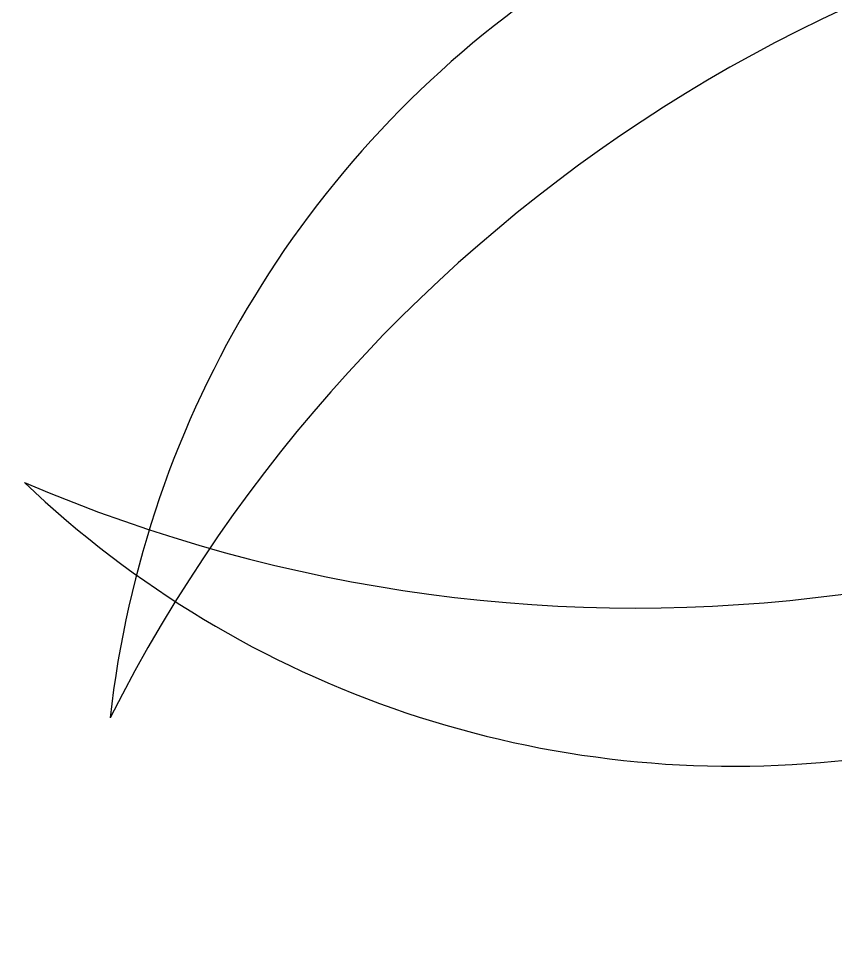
# Model space of a CAD drawing. Header units: millimetres. Extents: x 118878 to 201916, y 10986 to 20993.
# Drawn here: x 180756.9 to 180770.67, y 18009.49 to 18025.18 of the extents above; entities that cross this region are included whole.
import ezdxf

# ---------------------------------------------------------------- set-up
doc = ezdxf.new("R2010")
doc.units = ezdxf.units.MM
doc.header["$LTSCALE"] = 100
doc.layers.add('TREE', color=83, linetype='Continuous')

# ---------------------------------------------------------------- blocks, each defined once
blk = doc.blocks.new('TREE-CICAS')
at = {"layer": 'TREE'}
for centre, radius, start, end in [((-0.12224, -1.017), 0.98941, 103.42594, 203.63458), ((0.46588, -1.33042), 1.49686, 121.66646, 183.18779), ((0.09845, -1.45778), 1.70147, 131.37119, 175.03657), ((-0.61808, -1.04115), 1.01497, 125.24891, 195.39371), ((-0.47031, -1.55807), 1.70147, 131.37119, 175.03657), ((-1.39111, 0.22778), 1.49686, 276.81221, 338.33354), ((-0.98032, -0.29698), 0.98941, 256.36542, 356.57406), ((-1.45273, -0.15619), 1.70147, 284.96343, 328.62881)]:
    blk.add_arc(centre, radius, start, end, dxfattribs=at)

msp = doc.modelspace()

# ---------------------------------------------------------------- block references
at = {"xscale": 17.5, "yscale": 17.5, "zscale": 17.5, "rotation": 330.0000000000001}
msp.add_blockref('TREE-CICAS', (180786.397, 18025.814), dxfattribs=at)

doc.saveas('drawing.dxf')
